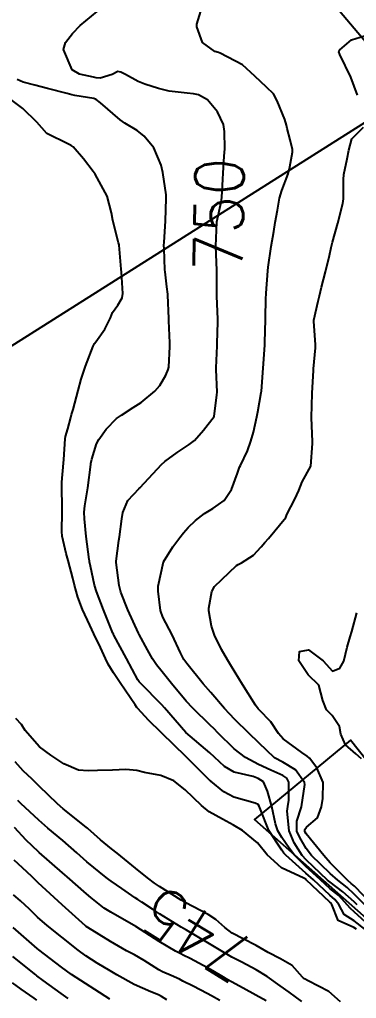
# Model space of a CAD drawing. Header units: metres. Extents: x 298520 to 308411, y 7433745 to 7450750.
# Drawn here: x 300168.8 to 300196.5, y 7449263.6 to 7449344.1 of the extents above; entities that cross this region are included whole.
import ezdxf
from ezdxf.enums import TextEntityAlignment as Align

# ---------------------------------------------------------------- set-up
doc = ezdxf.new("R2010")
doc.units = ezdxf.units.M
doc.header["$LTSCALE"] = 10
doc.linetypes.add('CONTINUO', pattern=[0])
for name, color, linetype in [('Cotas', 45, 'Continuous'), ('Curvas de Nivel 1m', 11, 'Continuous'), ('Curvas de Nivel 5m', 15, 'Continuous'), ('Edificações', 30, 'Continuous'), ('TEXTO', 45, 'Continuous'), ('Vias Primárias', 230, 'Continuous')]:
    doc.layers.add(name, color=color, linetype=linetype)
doc.styles.add('Style-STANDARD', font='STANDARD.shx')

msp = doc.modelspace()

# ---------------------------------------------------------------- linework, layer by layer
at = {"layer": 'Curvas de Nivel 1m', "flags": 128}
for points, elevation in [([(300197.174, 7449271.291), (300196.312, 7449272.173), (300195.717, 7449272.709), (300194.955, 7449273.321), (300194.331, 7449273.869), (300192.81, 7449275.345), (300192.359, 7449275.918), (300191.828, 7449276.818), (300191.597, 7449277.362), (300191.589, 7449278.158), (300191.964, 7449279.357), (300192.243, 7449281.174), (300192.208, 7449281.353), (300191.47, 7449282.401), (300190.439, 7449283.009), (300189.762, 7449283.387), (300188.461, 7449284.607), (300187.651, 7449285.408), (300186.484, 7449286.536), (300186.048, 7449286.986), (300185.647, 7449287.433), (300184.512, 7449288.734), (300183.9, 7449289.456), (300182.539, 7449291.123), (300182.297, 7449291.472), (300182.027, 7449291.997), (300181.346, 7449293.482), (300180.585, 7449294.948), (300180.391, 7449295.493), (300180.187, 7449297.074), (300180.195, 7449297.496), (300180.633, 7449299.49), (300181.403, 7449300.731), (300181.966, 7449301.477), (300182.282, 7449301.859), (300182.671, 7449302.316), (300183.255, 7449302.887), (300184.003, 7449303.457), (300184.425, 7449303.714), (300184.689, 7449303.859), (300185.606, 7449304.529), (300186.219, 7449305.427), (300186.726, 7449306.766), (300186.889, 7449307.261), (300186.962, 7449307.418), (300187.536, 7449308.621), (300187.811, 7449309.409), (300188.028, 7449310.144), (300188.304, 7449311.405), (300188.381, 7449311.81), (300188.665, 7449313.401), (300188.681, 7449313.525), (300188.823, 7449315.4), (300188.954, 7449317.296), (300188.963, 7449317.398), (300188.968, 7449317.512), (300189.019, 7449319.398), (300189.056, 7449321.243), (300189.063, 7449321.398), (300189.075, 7449321.568), (300189.212, 7449323.396), (300189.244, 7449323.714), (300189.488, 7449325.392), (300189.699, 7449326.651), (300189.822, 7449327.387), (300189.994, 7449328.396), (300190.177, 7449329.382), (300190.364, 7449330.018), (300190.87, 7449331.372), (300191.029, 7449331.961), (300191.244, 7449333.165), (300191.242, 7449333.368), (300191.051, 7449334.16), (300190.798, 7449335.112), (300190.747, 7449335.375), (300190.605, 7449335.842), (300189.984, 7449337.387), (300189.661, 7449337.954), (300189.104, 7449338.501), (300188.148, 7449339.41), (300187.122, 7449340.331), (300185.277, 7449341.303), (300185.142, 7449341.35), (300184.844, 7449341.444), (300183.848, 7449342.158), (300183.369, 7449343.467), (300183.376, 7449343.677), (300183.928, 7449345.459)], 751), ([(300196.564, 7449337.84), (300196.018, 7449339.311), (300195.132, 7449341.186), (300195.087, 7449341.275), (300195.065, 7449341.321), (300195.044, 7449341.411), (300195.137, 7449341.577), (300196.073, 7449342.387), (300197.154, 7449342.728)], 752), ([(300197.855, 7449269.284), (300196.297, 7449270.721), (300195.989, 7449270.994), (300195.741, 7449271.308), (300195.043, 7449272.052), (300194.316, 7449272.646), (300193.535, 7449273.338), (300192.339, 7449274.449), (300191.409, 7449275.364), (300190.949, 7449275.961), (300190.367, 7449276.834), (300190.021, 7449277.384), (300189.825, 7449277.941), (300189.541, 7449279.389), (300189.183, 7449280.624), (300188.84, 7449281.396), (300188.426, 7449281.687), (300187.993, 7449281.839), (300186.431, 7449282.202), (300185.656, 7449282.653), (300184.813, 7449283.444), (300184.448, 7449283.779), (300182.473, 7449285.47), (300180.712, 7449287.488), (300180.496, 7449287.726), (300178.736, 7449289.517), (300178.638, 7449289.632), (300178.526, 7449289.801), (300177.605, 7449291.529), (300176.562, 7449293.455), (300176.53, 7449293.508), (300176.516, 7449293.54), (300176.476, 7449293.629), (300175.691, 7449295.549), (300175.125, 7449297.038), (300174.973, 7449297.556), (300174.629, 7449299.144), (300174.562, 7449299.49), (300174.546, 7449299.561), (300174.525, 7449299.671), (300174.276, 7449301.566), (300174.136, 7449303.027), (300174.121, 7449303.568), (300174.164, 7449304.095), (300174.406, 7449305.565), (300174.659, 7449307.488), (300174.67, 7449307.561), (300174.737, 7449307.919), (300175.128, 7449309.178), (300175.314, 7449309.554), (300175.914, 7449310.4), (300176.779, 7449311.263), (300176.941, 7449311.378), (300177.18, 7449311.536), (300178.147, 7449312.168), (300178.794, 7449312.589), (300179.918, 7449313.503), (300180.327, 7449313.98), (300180.823, 7449314.832), (300181.023, 7449315.296), (300181.059, 7449315.488), (300181.164, 7449317.173), (300181.165, 7449317.487), (300181.069, 7449319.29), (300181.061, 7449319.488), (300180.985, 7449321.406), (300180.977, 7449321.489), (300180.909, 7449322.1), (300180.763, 7449323.334), (300180.752, 7449323.493), (300180.677, 7449325.231), (300180.67, 7449325.494), (300180.679, 7449325.762), (300180.806, 7449327.493), (300180.864, 7449329.365), (300180.86, 7449329.491), (300180.847, 7449329.64), (300180.578, 7449331.494), (300180.436, 7449332.089), (300179.844, 7449333.502), (300179.053, 7449334.477), (300178.468, 7449334.93), (300177.465, 7449335.534), (300177.067, 7449335.806), (300175.441, 7449337.203), (300175.092, 7449337.495), (300174.91, 7449337.563), (300173.338, 7449337.829), (300173.096, 7449337.878), (300172.723, 7449337.967), (300171.101, 7449338.392), (300170.069, 7449338.655), (300169.106, 7449338.923), (300168.601, 7449339.131)], 749), ([(300197.186, 7449269.291), (300196.29, 7449269.967), (300195.49, 7449270.507), (300195.04, 7449271.319), (300194.724, 7449271.741), (300194.311, 7449272.094), (300192.955, 7449273.344), (300192.331, 7449273.911), (300190.674, 7449275.375), (300190.524, 7449275.547), (300190.357, 7449275.789), (300189.303, 7449277.391), (300188.537, 7449279.262), (300188.491, 7449279.399), (300188.404, 7449279.544), (300188.161, 7449279.647), (300186.41, 7449280.136), (300185.578, 7449280.596), (300184.531, 7449281.448), (300184.471, 7449281.497), (300184.424, 7449281.545), (300182.486, 7449283.47), (300182.444, 7449283.514), (300181.513, 7449284.424), (300180.472, 7449285.443), (300180.421, 7449285.491), (300179.435, 7449286.458), (300178.492, 7449287.451), (300178.436, 7449287.521), (300178.296, 7449287.722), (300177.077, 7449289.534), (300176.531, 7449290.354), (300176.077, 7449291.086), (300175.865, 7449291.55), (300175.45, 7449292.454), (300174.901, 7449293.557), (300174.574, 7449294.273), (300173.986, 7449295.569), (300173.602, 7449296.574), (300173.327, 7449297.579), (300173.187, 7449298.15), (300172.8, 7449299.587), (300172.642, 7449300.178), (300172.305, 7449301.594), (300172.268, 7449301.992), (300172.298, 7449303.594), (300172.3, 7449303.983), (300172.269, 7449305.594), (300172.276, 7449306.036), (300172.408, 7449307.593), (300172.435, 7449307.894), (300172.546, 7449309.592), (300172.57, 7449309.777), (300172.765, 7449310.423), (300173.017, 7449311.349), (300173.081, 7449311.586), (300173.206, 7449312.002), (300173.63, 7449313.578), (300173.879, 7449314.512), (300174.229, 7449315.569), (300174.849, 7449317.204), (300174.974, 7449317.437), (300175.071, 7449317.558), (300175.812, 7449318.602), (300176.268, 7449319.546), (300176.452, 7449319.972), (300176.889, 7449320.592), (300177.24, 7449321.194), (300177.284, 7449321.536), (300177.172, 7449323.286), (300177.15, 7449323.538), (300176.978, 7449325.504), (300176.977, 7449325.54), (300176.945, 7449325.706), (300176.47, 7449327.545), (300176.349, 7449328.177), (300175.992, 7449329.55), (300175.02, 7449331.34), (300174.863, 7449331.562), (300174.058, 7449332.599), (300173.203, 7449333.588), (300173.117, 7449333.662), (300173.044, 7449333.706), (300172.813, 7449333.824), (300171.054, 7449334.688), (300170.219, 7449335.618), (300169.08, 7449336.754), (300167.876, 7449337.648)], 748), ([(300197.799, 7449271.285), (300196.318, 7449272.826), (300196.069, 7449273.052), (300195.774, 7449273.308), (300194.344, 7449274.746), (300193.802, 7449275.336), (300192.371, 7449277.122), (300192.282, 7449277.261), (300192.243, 7449277.352), (300192.244, 7449277.482), (300192.378, 7449277.671), (300193.287, 7449278.443), (300193.605, 7449279.338), (300193.718, 7449280.028), (300193.751, 7449281.337), (300193.227, 7449282.55), (300192.637, 7449283.348), (300192.445, 7449283.507), (300192.001, 7449283.803), (300190.466, 7449284.926), (300190.08, 7449285.376), (300189.446, 7449286.349), (300188.492, 7449287.323), (300188.417, 7449287.401), (300188.191, 7449287.709), (300187.117, 7449289.414), (300186.533, 7449290.382), (300186.142, 7449291.029), (300185.902, 7449291.43), (300185.403, 7449292.289), (300184.822, 7449293.446), (300184.574, 7449294.204), (300184.356, 7449295.452), (300184.362, 7449295.686), (300184.609, 7449297.037), (300184.83, 7449297.447), (300186.63, 7449299.173), (300186.773, 7449299.277), (300187.041, 7449299.416), (300188.017, 7449300.032), (300188.653, 7449300.711), (300188.967, 7449301.086), (300189.256, 7449301.391), (300190.68, 7449303.128), (300190.753, 7449303.298), (300190.781, 7449303.369), (300191.439, 7449304.625), (300191.756, 7449305.36), (300192.026, 7449306.051), (300192.733, 7449307.35), (300192.888, 7449309.212), (300192.888, 7449309.349), (300192.783, 7449311.35), (300192.84, 7449313.312), (300192.842, 7449313.35), (300192.952, 7449315.219), (300192.96, 7449315.349), (300193.119, 7449317.077), (300193.124, 7449317.347), (300192.981, 7449319.24), (300192.991, 7449319.349), (300193.341, 7449320.901), (300193.445, 7449321.345), (300193.621, 7449322.05), (300193.941, 7449323.335), (300194.274, 7449324.668), (300194.417, 7449325.328), (300194.514, 7449325.762), (300194.973, 7449327.32), (300195.378, 7449328.927), (300195.429, 7449329.316), (300195.425, 7449330.908), (300195.455, 7449331.316), (300195.74, 7449332.609), (300195.857, 7449333.312), (300196.102, 7449334.26), (300197.062, 7449335.2)], 752), ([(300196.917, 7449283.295), (300196.449, 7449283.71), (300195.604, 7449284.457), (300195.2, 7449285.319), (300195.109, 7449285.95), (300194.488, 7449286.852), (300194.033, 7449287.335), (300193.739, 7449288.099), (300193.39, 7449289.341), (300192.526, 7449290.193), (300191.753, 7449291.358), (300191.8, 7449292.108), (300192.552, 7449292.247), (300193.745, 7449291.338), (300194.53, 7449290.495), (300195.12, 7449290.736), (300195.449, 7449291.316), (300195.725, 7449292.483), (300195.97, 7449293.309), (300196.123, 7449293.754), (300196.517, 7449295.301)], 753), ([(300196.505, 7449269.298), (300196.284, 7449269.43), (300194.99, 7449270.019), (300194.463, 7449271.328), (300194.402, 7449271.427), (300194.305, 7449271.511), (300192.367, 7449273.35), (300192.324, 7449273.393), (300192.178, 7449273.5), (300190.337, 7449274.345), (300189.155, 7449275.392), (300188.363, 7449276.387), (300187.115, 7449277.413), (300186.379, 7449277.834), (300185.481, 7449278.339), (300184.395, 7449278.938), (300183.75, 7449279.457), (300182.416, 7449280.738), (300181.495, 7449281.479), (300180.427, 7449281.937), (300179.081, 7449282.162), (300178.431, 7449282.333), (300177.533, 7449282.428), (300176.431, 7449282.373), (300175.201, 7449282.329), (300174.43, 7449282.32), (300173.643, 7449282.365), (300172.436, 7449282.878), (300171.359, 7449283.601), (300170.453, 7449284.292), (300169.271, 7449285.628), (300168.955, 7449286.11), (300168.483, 7449286.61)], 747), ([(300195.19, 7449263.315), (300194.215, 7449264.167), (300192.516, 7449265.06), (300192.231, 7449265.215), (300192.15, 7449265.269), (300192.067, 7449265.352), (300191.195, 7449266.318), (300190.248, 7449266.864), (300189.236, 7449267.39), (300188.261, 7449267.955), (300187.18, 7449268.501), (300186.276, 7449268.978), (300185.66, 7449269.429), (300184.935, 7449270.086), (300184.293, 7449270.488), (300182.461, 7449271.468), (300182.304, 7449271.556), (300182.092, 7449271.685), (300180.316, 7449272.789), (300179.891, 7449273.069), (300179.305, 7449273.505), (300178.335, 7449274.321), (300176.832, 7449275.535), (300176.357, 7449275.904), (300175.449, 7449276.639), (300174.4, 7449277.57), (300174.373, 7449277.594), (300174.275, 7449277.67), (300172.397, 7449279.176), (300171.918, 7449279.595), (300170.417, 7449281.059), (300170.138, 7449281.332), (300169.825, 7449281.619), (300169.11, 7449282.31), (300168.437, 7449283.059)], 746), ([(300189.065, 7449263.391), (300188.218, 7449263.883), (300187.18, 7449264.454), (300186.228, 7449264.958), (300185.93, 7449265.125), (300185.418, 7449265.432), (300184.675, 7449265.881), (300184.24, 7449266.126), (300182.833, 7449266.878), (300182.25, 7449267.168), (300182.047, 7449267.269), (300181.626, 7449267.479), (300180.265, 7449268.271), (300178.357, 7449269.519), (300178.312, 7449269.548), (300178.283, 7449269.566), (300178.178, 7449269.627), (300176.294, 7449270.688), (300175.767, 7449271.017), (300175.06, 7449271.559), (300174.647, 7449271.906), (300174.309, 7449272.196), (300172.713, 7449273.586), (300172.336, 7449273.922), (300170.414, 7449275.609), (300170.353, 7449275.662), (300169.353, 7449276.615), (300168.395, 7449277.64)], 744), ([(300185.275, 7449263.434), (300184.585, 7449263.813), (300184.219, 7449264.013), (300183.083, 7449264.603), (300182.229, 7449265.03), (300181.934, 7449265.178), (300181.263, 7449265.485), (300180.538, 7449265.798), (300180.238, 7449265.96), (300179.048, 7449266.708), (300178.25, 7449267.179), (300177.604, 7449267.526), (300176.264, 7449268.276), (300174.423, 7449269.426), (300174.282, 7449269.524), (300174.224, 7449269.571), (300172.3, 7449271.293), (300171.972, 7449271.593), (300170.326, 7449273.116), (300169.807, 7449273.618), (300169.051, 7449274.34), (300168.346, 7449274.962)], 743), ([(300180.915, 7449263.489), (300180.474, 7449263.755), (300180.217, 7449263.884), (300179.589, 7449264.136), (300178.225, 7449264.743), (300176.784, 7449265.534), (300176.236, 7449265.866), (300175.187, 7449266.501), (300174.248, 7449267.107), (300173.615, 7449267.576), (300172.269, 7449268.642), (300171.059, 7449269.602), (300170.29, 7449270.274), (300169.61, 7449270.934), (300168.875, 7449271.631), (300168.31, 7449272.123)], 742), ([(300176.213, 7449263.54), (300174.996, 7449264.334), (300174.225, 7449264.819), (300173.066, 7449265.582), (300172.239, 7449266.176), (300170.382, 7449267.609), (300170.254, 7449267.713), (300169.596, 7449268.287), (300168.28, 7449269.436)], 741), ([(300170.211, 7449263.462), (300169.995, 7449263.613), (300168.941, 7449264.35), (300168.225, 7449264.879)], 739)]:
    msp.add_lwpolyline(points, dxfattribs=dict(at, elevation=elevation))
at = {"layer": 'Curvas de Nivel 5m', "flags": 128}
for points, elevation in [([(300196.538, 7449271.298), (300196.305, 7449271.533), (300195.369, 7449272.37), (300194.321, 7449273.164), (300194.12, 7449273.332), (300192.348, 7449275.007), (300192.039, 7449275.355), (300191.382, 7449276.383), (300190.95, 7449277.371), (300190.79, 7449278.981), (300190.847, 7449279.373), (300190.932, 7449279.896), (300190.925, 7449281.372), (300190.758, 7449281.707), (300190.428, 7449281.914), (300189.466, 7449282.356), (300188.437, 7449282.838), (300187.371, 7449283.411), (300186.453, 7449284.113), (300185.094, 7449285.441), (300184.786, 7449285.756), (300184.479, 7449286.071), (300183.032, 7449287.465), (300182.501, 7449288.033), (300181.302, 7449289.482), (300180.532, 7449290.444), (300180.067, 7449291.026), (300179.738, 7449291.502), (300179.306, 7449292.265), (300178.619, 7449293.519), (300178.565, 7449293.63), (300177.709, 7449295.529), (300177.137, 7449297.005), (300177.001, 7449297.536), (300176.737, 7449299.434), (300176.732, 7449299.539), (300176.964, 7449301.231), (300177.013, 7449301.537), (300177.197, 7449303.015), (300177.279, 7449303.534), (300177.694, 7449304.534), (300178.622, 7449305.521), (300178.67, 7449305.564), (300178.714, 7449305.604), (300180.473, 7449307.494), (300180.735, 7449307.732), (300181.752, 7449308.471), (300182.749, 7449309.12), (300183.169, 7449309.464), (300183.918, 7449310.3), (300184.783, 7449311.44), (300185.016, 7449313.223), (300185.032, 7449313.438), (300184.97, 7449315.299), (300184.97, 7449315.439), (300185.045, 7449317.244), (300185.048, 7449317.438), (300185.088, 7449319.22), (300185.09, 7449319.438), (300185.023, 7449321.317), (300185.022, 7449321.439), (300185.009, 7449323.353), (300185.004, 7449323.439), (300184.943, 7449325.44), (300185.017, 7449327.395), (300185.024, 7449327.439), (300185.369, 7449329.057), (300185.422, 7449329.436), (300185.507, 7449330.944), (300185.524, 7449331.435), (300185.629, 7449332.842), (300185.663, 7449333.434), (300185.646, 7449334.845), (300185.552, 7449335.435), (300185.078, 7449336.465), (300184.25, 7449337.453), (300183.512, 7449337.879), (300183.098, 7449337.961), (300182.574, 7449338), (300181.1, 7449338.182), (300180.22, 7449338.381), (300179.105, 7449338.735), (300178.549, 7449338.96), (300177.504, 7449339.534), (300177.116, 7449339.746), (300176.877, 7449339.782), (300176.403, 7449339.547), (300175.42, 7449339.247), (300175.11, 7449339.272), (300174.869, 7449339.322), (300173.733, 7449339.581), (300173.118, 7449339.931), (300172.408, 7449341.597), (300172.577, 7449342.167), (300173.156, 7449342.903), (300173.789, 7449343.581), (300175.175, 7449344.72)], 750), ([(300192.01, 7449263.353), (300190.97, 7449264.118), (300190.226, 7449264.647), (300189.14, 7449265.391), (300188.238, 7449265.955), (300187.064, 7449266.592), (300186.249, 7449267.002), (300185.978, 7449267.152), (300185.508, 7449267.431), (300184.264, 7449268.178), (300182.534, 7449269.212), (300182.281, 7449269.362), (300182.094, 7449269.472), (300180.294, 7449270.568), (300179.728, 7449270.929), (300178.857, 7449271.512), (300178.522, 7449271.734), (300178.307, 7449271.882), (300177.213, 7449272.632), (300176.32, 7449273.229), (300176.145, 7449273.367), (300175.921, 7449273.546), (300174.342, 7449274.842), (300173.499, 7449275.579), (300172.363, 7449276.576), (300171.127, 7449277.602), (300170.382, 7449278.244), (300168.915, 7449279.632), (300168.652, 7449279.883)], 745), ([(300172.805, 7449263.584), (300172.217, 7449263.997), (300170.756, 7449265.076), (300170.231, 7449265.467), (300170.149, 7449265.528), (300170.039, 7449265.613), (300169.031, 7449266.418), (300168.247, 7449267.047)], 740)]:
    msp.add_lwpolyline(points, dxfattribs=dict(at, elevation=elevation))
at = {"layer": 'Edificações'}
msp.add_lwpolyline([(300204.115, 7449265.725), (300208.41, 7449268.842), (300205.362, 7449273.025), (300195.997, 7449284.842), (300188.104, 7449278.315), (300199.854, 7449267.919), (300201.286, 7449269.166)], close=True, dxfattribs=at)
at = {"layer": 'TEXTO', "linetype": 'CONTINUO'}
msp.add_polyline3d([(300101.226, 7449274.941, 0), (300268.367, 7449380.647, 0)], dxfattribs=at)
at = {"layer": 'Vias Primárias', "elevation": 737.043}
msp.add_lwpolyline([(300269.489, 7449253.964), (300233.325, 7449298.996), (300213.192, 7449322.307), (300204.685, 7449332.898), (300197.36, 7449342.053), (300194.338, 7449345.681, 0.282271), (300182.808, 7449347.773, -0.148164), (300169.745, 7449344.81, -0.233574), (300155.861, 7449352.945), (300148.56, 7449362.176), (300141.061, 7449371.874), (300136.778, 7449377.103)], format="xyb", dxfattribs=at)

# ---------------------------------------------------------------- texts
at = {"layer": 'Cotas', "style": 'Style-STANDARD'}
for s, rotation, p in [('750', 89.13586, (300185.187, 7449328.024, 750)), ('745', 148.36532, (300183.406, 7449268.849, 745))]:
    msp.add_text(s, height=4, rotation=rotation, dxfattribs=at).set_placement(p, align=Align.MIDDLE_CENTER)

doc.saveas('drawing.dxf')
